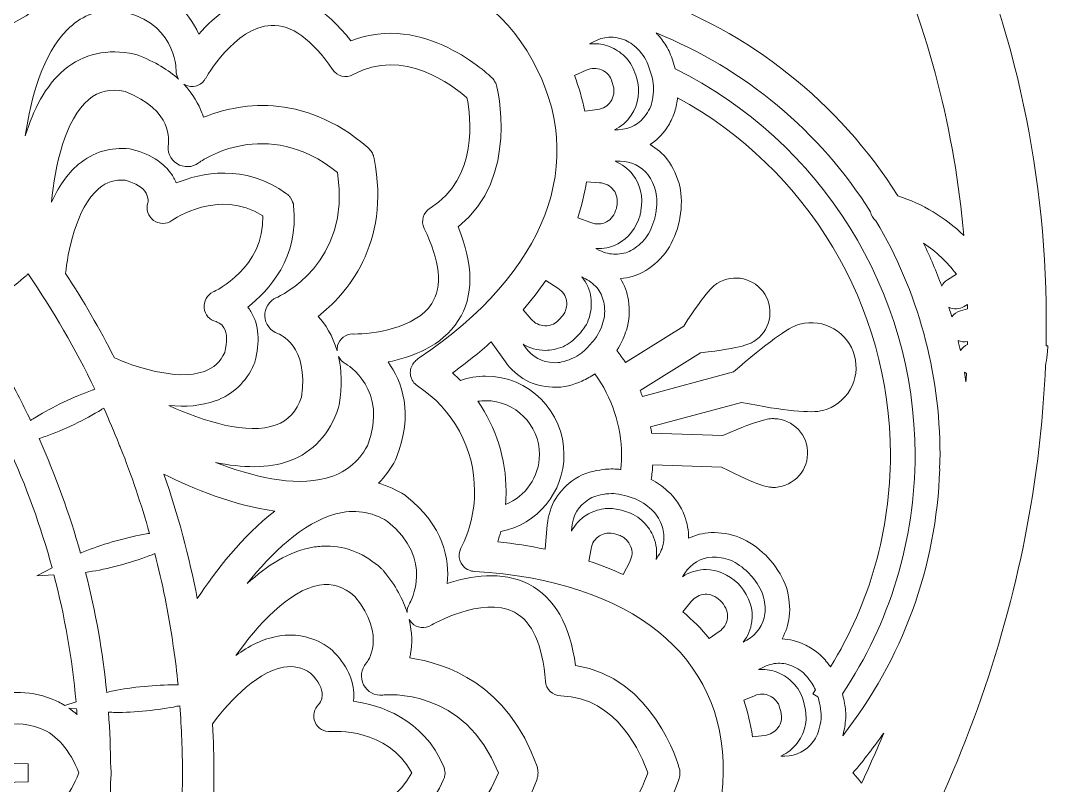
# Model space of a CAD drawing. Extents: x 49 to 10099, y -910 to -90.
# Drawn here: x 9836.6 to 10098.5, y -450.6 to -256 of the extents above; entities that cross this region are included whole.
import ezdxf

# ---------------------------------------------------------------- set-up
doc = ezdxf.new("R2010")
doc.units = 0
doc.header["$MEASUREMENT"] = 0
doc.layers.add('Layer 1', color=7, linetype='Continuous')

msp = doc.modelspace()

# ---------------------------------------------------------------- linework, layer by layer
at = {"layer": 'Layer 1', "lineweight": 0}
for points, knots in [([(10097.65, -338.77), (10098.51, -299.65), (10090.97, -261.41), (10075.28, -226.33), (10057.66, -186.9), (10030.56, -153.49), (9996.92, -129.71), (9961.84, -104.91), (9921.33, -91.8), (9879.76, -91.8), (9831.86, -91.8), (9783.83, -109.39), (9740.87, -142.66), (9708.16, -167.98), (9678.3, -202.19), (9651.81, -244.61), (9625.32, -202.2), (9595.46, -168), (9562.75, -142.67), (9519.78, -109.4), (9471.76, -91.81), (9423.84, -91.8), (9382.28, -91.8), (9341.77, -104.91), (9306.7, -129.69), (9273.06, -153.47), (9245.96, -186.88), (9228.33, -226.31), (9206.94, -274.13), (9200.68, -327.84), (9210.22, -381.63), (9220.77, -441.15), (9249.57, -497.53), (9295.81, -549.22), (9449.69, -721.22), (9626.76, -885.08), (9628.54, -886.72), (9628.54, -886.72), (9651.81, -908.2), (9651.81, -908.2), (9651.81, -908.2), (9675.08, -886.71), (9675.08, -886.71), (9676.85, -885.08), (9853.93, -721.22), (10007.81, -549.22), (10054.04, -497.54), (10082.84, -441.16), (10093.39, -381.65), (10095.63, -369.04), (10096.98, -356.43), (10097.49, -343.9), (10097.65, -342.96), (10097.8, -342.02), (10097.93, -341.07), (10097.95, -340.88), (10098.04, -340), (10098.11, -339.31), (10098.11, -339.15), (10098.12, -338.97), (10098.12, -338.79), (10098.12, -338.79), (10097.65, -338.77), (10097.65, -338.77)], [0, 0, 0, 0, 1, 1, 1, 2, 2, 2, 3, 3, 3, 4, 4, 4, 5, 5, 5, 6, 6, 6, 7, 7, 7, 8, 8, 8, 9, 9, 9, 10, 10, 10, 11, 11, 11, 12, 12, 12, 13, 13, 13, 14, 14, 14, 15, 15, 15, 16, 16, 16, 17, 17, 17, 18, 18, 18, 19, 19, 19, 20, 20, 20, 21, 21, 21, 21]), ([(9948.66, -584.48), (9951.93, -575.64), (9951.72, -568.24), (9948.01, -562.44), (9943.82, -555.88), (9936.1, -553.09), (9930.13, -551.91), (9933.69, -546.94), (9936.73, -538.81), (9932.26, -527.51), (9932.26, -527.51), (9932.06, -527.06), (9932.06, -527.06), (9930.86, -524.79), (9929.4, -522.78), (9927.72, -521.06), (9930.05, -520.41), (9932.32, -519.39), (9934.51, -518.02), (9934.51, -518.02), (9934.86, -517.77), (9934.86, -517.77), (9944.4, -510.19), (9945.84, -501.63), (9945.24, -495.55), (9951, -497.5), (9959.08, -498.95), (9965.99, -495.37), (9972.51, -491.99), (9976.5, -485.05), (9977.86, -474.72), (9997.89, -471.78), (10004.27, -448.65), (10004.31, -448.5), (10004.31, -448.5), (10004.43, -448.07), (10004.43, -448.07), (10004.43, -448.07), (10004.42, -447.86), (10004.42, -447.86), (10004.44, -447.67), (10004.44, -447.49), (10004.44, -447.35), (10004.44, -447.23), (10004.44, -447.04), (10004.42, -446.85), (10004.42, -446.85), (10004.43, -446.65), (10004.43, -446.65), (10004.43, -446.65), (10004.33, -446.32), (10004.33, -446.32), (10004.06, -445.34), (9997.62, -422.95), (9977.86, -420.07), (9976.5, -409.74), (9972.51, -402.8), (9965.99, -399.42), (9959.08, -395.84), (9951, -397.28), (9945.24, -399.24), (9945.83, -393.15), (9944.39, -384.58), (9934.8, -376.97), (9934.8, -376.97), (9934.49, -376.76), (9934.49, -376.76), (9932.31, -375.39), (9930.05, -374.38), (9927.73, -373.73), (9929.42, -372.01), (9930.87, -370), (9932.07, -367.73), (9932.07, -367.73), (9932.26, -367.32), (9932.26, -367.32), (9936.74, -355.98), (9933.71, -347.85), (9930.15, -342.87), (9936.12, -341.69), (9943.84, -338.9), (9948.03, -332.34), (9951.99, -326.16), (9951.97, -318.15), (9947.98, -308.53), (9963.83, -295.98), (9957.83, -272.75), (9957.78, -272.57), (9957.78, -272.57), (9957.67, -272.17), (9957.67, -272.17), (9957.67, -272.17), (9957.56, -271.99), (9957.56, -271.99), (9957.49, -271.85), (9957.42, -271.7), (9957.33, -271.55), (9957.25, -271.42), (9957.17, -271.29), (9957.06, -271.14), (9957.06, -271.14), (9956.71, -270.7), (9956.71, -270.7), (9955.99, -269.98), (9939.26, -253.79), (9920.65, -261.2), (9914.31, -252.92), (9907.4, -248.94), (9900.05, -249.25), (9892.28, -249.6), (9886, -254.89), (9882, -259.47), (9879.47, -253.9), (9873.94, -247.21), (9861.85, -245.41), (9861.85, -245.41), (9861.43, -245.37), (9861.43, -245.37), (9858.86, -245.29), (9856.4, -245.55), (9854.07, -246.14), (9854.67, -243.8), (9854.93, -241.33), (9854.83, -238.76), (9854.83, -238.76), (9854.8, -238.31), (9854.8, -238.31), (9853, -226.26), (9846.3, -220.73), (9840.74, -218.2), (9845.31, -214.19), (9850.6, -207.92), (9850.96, -200.14), (9851.29, -192.81), (9847.27, -185.88), (9839.01, -179.54), (9846.42, -160.93), (9830.2, -144.19), (9829.47, -143.46), (9829.47, -143.46), (9829.05, -143.12), (9829.05, -143.12), (9828.88, -143), (9828.74, -142.91), (9828.65, -142.86), (9828.54, -142.79), (9828.37, -142.7), (9828.15, -142.6), (9828.15, -142.6), (9827.65, -142.41), (9827.65, -142.41), (9826.67, -142.15), (9804.08, -136.52), (9791.68, -152.22), (9782.06, -148.23), (9774.05, -148.21), (9767.87, -152.17), (9761.31, -156.36), (9758.52, -164.08), (9757.34, -170.04), (9754.21, -167.81), (9749.83, -165.78), (9744.18, -165.7), (9746.13, -164.05), (9748.09, -162.44), (9750.07, -160.87), (9750.48, -161.43), (9750.88, -162), (9751.26, -162.59), (9752.42, -164.39), (9755.04, -164.93), (9756.79, -163.79), (9756.79, -163.79), (9757.13, -163.55), (9757.13, -163.55), (9757.53, -163.26), (9757.86, -162.92), (9758.11, -162.53), (9762.56, -155.78), (9767.26, -149.96), (9772.15, -145.06), (9783.57, -137.78), (9795.28, -131.66), (9807.17, -126.73), (9816.24, -125.94), (9825.35, -128.08), (9834.11, -133.3), (9859.51, -148.43), (9864.35, -178.34), (9847.06, -213.29), (9846.9, -213.61), (9846.78, -213.95), (9846.72, -214.32), (9846.57, -214.71), (9846.49, -215.11), (9846.47, -215.52), (9846.35, -217.72), (9848.05, -219.61), (9850.26, -219.73), (9861.1, -220.3), (9870.81, -226.24), (9876.23, -235.63), (9878.8, -240.07), (9880.22, -244.9), (9880.47, -249.97), (9880.58, -252.11), (9882.33, -253.78), (9884.56, -253.78), (9884.56, -253.78), (9884.56, -253.78), (9884.56, -253.78), (9884.56, -253.78), (9884.99, -253.77), (9884.99, -253.77), (9884.99, -253.77), (9885.08, -253.74), (9885.08, -253.74), (9885.56, -253.69), (9886.02, -253.56), (9886.43, -253.35), (9922.29, -235.35), (9952.36, -240.09), (9966.87, -266.04), (9981.3, -291.85), (9970.54, -320.17), (9938.07, -341.79), (9937.77, -341.99), (9937.5, -342.24), (9937.26, -342.52), (9936.95, -342.77), (9936.68, -343.07), (9936.46, -343.41), (9935.88, -344.31), (9935.68, -345.38), (9935.9, -346.43), (9936.12, -347.48), (9936.74, -348.37), (9937.64, -348.96), (9946.74, -354.87), (9952.18, -364.88), (9952.18, -375.72), (9952.18, -380.85), (9951, -385.74), (9948.68, -390.26), (9947.67, -392.23), (9948.45, -394.65), (9950.38, -395.64), (9950.38, -395.64), (9950.65, -395.76), (9950.65, -395.76), (9951.14, -396), (9951.64, -396.13), (9952.15, -396.16), (9992.21, -398.5), (10015.88, -417.64), (10015.47, -447.37), (10015.06, -476.93), (9991.58, -496.07), (9952.66, -498.57), (9952.29, -498.6), (9951.94, -498.67), (9951.59, -498.79), (9951.18, -498.86), (9950.8, -498.99), (9950.45, -499.17), (9949.5, -499.65), (9948.79, -500.48), (9948.46, -501.49), (9948.12, -502.52), (9948.21, -503.6), (9948.69, -504.56), (9953.62, -514.24), (9953.33, -525.62), (9947.91, -535.01), (9945.35, -539.45), (9941.88, -543.1), (9937.6, -545.85), (9936.71, -546.43), (9936.09, -547.33), (9935.86, -548.37), (9935.63, -549.42), (9935.83, -550.49), (9936.37, -551.33), (9936.37, -551.33), (9936.58, -551.62), (9936.58, -551.62), (9936.71, -551.8), (9936.84, -551.94), (9936.96, -552.07), (9937.08, -552.21), (9937.3, -552.46), (9937.66, -552.7), (9946.86, -558.75), (9954.35, -565.28), (9960.07, -572.1), (9956.27, -576.24), (9952.47, -580.37), (9948.66, -584.48)], [0, 0, 0, 0, 1, 1, 1, 2, 2, 2, 3, 3, 3, 4, 4, 4, 5, 5, 5, 6, 6, 6, 7, 7, 7, 8, 8, 8, 9, 9, 9, 10, 10, 10, 11, 11, 11, 12, 12, 12, 13, 13, 13, 14, 14, 14, 15, 15, 15, 16, 16, 16, 17, 17, 17, 18, 18, 18, 19, 19, 19, 20, 20, 20, 21, 21, 21, 22, 22, 22, 23, 23, 23, 24, 24, 24, 25, 25, 25, 26, 26, 26, 27, 27, 27, 28, 28, 28, 29, 29, 29, 30, 30, 30, 31, 31, 31, 32, 32, 32, 33, 33, 33, 34, 34, 34, 35, 35, 35, 36, 36, 36, 37, 37, 37, 38, 38, 38, 39, 39, 39, 40, 40, 40, 41, 41, 41, 42, 42, 42, 43, 43, 43, 44, 44, 44, 45, 45, 45, 46, 46, 46, 47, 47, 47, 48, 48, 48, 49, 49, 49, 50, 50, 50, 51, 51, 51, 52, 52, 52, 53, 53, 53, 54, 54, 54, 55, 55, 55, 56, 56, 56, 57, 57, 57, 58, 58, 58, 59, 59, 59, 60, 60, 60, 61, 61, 61, 62, 62, 62, 63, 63, 63, 64, 64, 64, 65, 65, 65, 66, 66, 66, 67, 67, 67, 68, 68, 68, 69, 69, 69, 70, 70, 70, 71, 71, 71, 72, 72, 72, 73, 73, 73, 74, 74, 74, 75, 75, 75, 76, 76, 76, 77, 77, 77, 78, 78, 78, 79, 79, 79, 80, 80, 80, 81, 81, 81, 82, 82, 82, 83, 83, 83, 84, 84, 84, 85, 85, 85, 86, 86, 86, 87, 87, 87, 88, 88, 88, 89, 89, 89, 90, 90, 90, 91, 91, 91, 92, 92, 92, 93, 93, 93, 94, 94, 94, 95, 95, 95, 96, 96, 96, 97, 97, 97, 98, 98, 98, 99, 99, 99, 99]), ([(10057.03, -234.49), (10067.78, -258.54), (10074.37, -284.22), (10076.73, -310.67), (10071.98, -306.11), (10066.23, -302.65), (10059.89, -300.63), (10044.99, -276.84), (10022.2, -258.76), (9995.46, -249.52), (10000.76, -222.01), (9996.51, -193.38), (9983.44, -168.56), (9985.34, -160.16), (9984.67, -151.41), (9981.59, -143.44), (9982.86, -144.29), (9984.12, -145.15), (9985.37, -146.04), (10016.08, -167.75), (10040.86, -198.34), (10057.03, -234.49)], [0, 0, 0, 0, 1, 1, 1, 2, 2, 2, 3, 3, 3, 4, 4, 4, 5, 5, 5, 6, 6, 6, 7, 7, 7, 7]), ([(9841.9, -251.67), (9835.76, -257.8), (9825.02, -260.81), (9815.36, -262.28), (9821.67, -260.31), (9827.69, -257.26), (9831.59, -252.54), (9835.73, -247.55), (9837.08, -241.51), (9835.61, -234.59), (9835.56, -234.34), (9835.49, -234.1), (9835.4, -233.87), (9833.65, -229.22), (9831.45, -225.79), (9829.12, -223.26), (9829.78, -223.73), (9830.58, -224), (9831.44, -224), (9833.63, -224.05), (9844.61, -225.05), (9846.83, -239.27), (9846.96, -244.11), (9845.3, -248.28), (9841.9, -251.67)], [0, 0, 0, 0, 1, 1, 1, 2, 2, 2, 3, 3, 3, 4, 4, 4, 5, 5, 5, 6, 6, 6, 7, 7, 7, 8, 8, 8, 8]), ([(9866.31, -264.77), (9866.09, -264.69), (9865.86, -264.62), (9865.61, -264.57), (9858.71, -263.11), (9852.7, -264.45), (9847.73, -268.57), (9842.9, -272.58), (9839.81, -278.84), (9837.82, -285.37), (9839.26, -275.59), (9842.27, -264.57), (9848.53, -258.31), (9851.8, -255.03), (9855.8, -253.37), (9860.43, -253.37), (9860.6, -253.37), (9860.76, -253.37), (9860.93, -253.38), (9876.12, -255.75), (9876.21, -268.22), (9876.2, -268.75), (9876.19, -269.55), (9876.42, -270.31), (9876.83, -270.94), (9874.32, -268.67), (9870.92, -266.5), (9866.31, -264.77)], [0, 0, 0, 0, 1, 1, 1, 2, 2, 2, 3, 3, 3, 4, 4, 4, 5, 5, 5, 6, 6, 6, 7, 7, 7, 8, 8, 8, 9, 9, 9, 9]), ([(9939.36, -308.89), (9943.41, -317.24), (9944.05, -323.68), (9941.28, -328.02), (9937.2, -334.4), (9925.91, -335.76), (9921.57, -335.76), (9921.42, -335.76), (9921.29, -335.76), (9921.16, -335.75), (9919.37, -335.75), (9917.8, -336.96), (9917.32, -338.71), (9917.2, -339.15), (9917.16, -339.59), (9917.19, -340.02), (9916.06, -336.1), (9914.15, -333.26), (9912.33, -331.28), (9919.46, -325.73), (9930.87, -313.08), (9926.62, -291.08), (9926.62, -291.08), (9926.55, -290.81), (9926.55, -290.81), (9926.51, -290.67), (9926.47, -290.53), (9926.42, -290.39), (9926.42, -290.39), (9926.3, -290.09), (9926.3, -290.09), (9926.21, -289.88), (9926.1, -289.68), (9926.01, -289.53), (9926.01, -289.53), (9925.83, -289.25), (9925.83, -289.25), (9925.7, -289.07), (9925.56, -288.9), (9925.45, -288.78), (9925.45, -288.78), (9925.03, -288.35), (9925.03, -288.35), (9908.16, -273.72), (9891.54, -277.26), (9883.17, -280.64), (9883.05, -280.26), (9882.92, -279.89), (9882.78, -279.52), (9881.96, -277.33), (9880.55, -274.75), (9878.14, -272.22), (9878.46, -272.41), (9878.81, -272.56), (9879.18, -272.66), (9880.97, -273.13), (9882.83, -272.33), (9883.72, -270.72), (9883.79, -270.59), (9891.09, -257.68), (9900.41, -257.26), (9905.51, -257), (9910.83, -260.82), (9916.03, -268.48), (9917.2, -270.21), (9919.46, -270.76), (9921.27, -269.75), (9933.96, -262.79), (9946.7, -272.55), (9950.25, -275.65), (9951.16, -280.27), (9953.25, -296.21), (9940.88, -303.72), (9939.1, -304.8), (9938.45, -307.03), (9939.36, -308.89)], [0, 0, 0, 0, 1, 1, 1, 2, 2, 2, 3, 3, 3, 4, 4, 4, 5, 5, 5, 6, 6, 6, 7, 7, 7, 8, 8, 8, 9, 9, 9, 10, 10, 10, 11, 11, 11, 12, 12, 12, 13, 13, 13, 14, 14, 14, 15, 15, 15, 16, 16, 16, 17, 17, 17, 18, 18, 18, 19, 19, 19, 20, 20, 20, 21, 21, 21, 22, 22, 22, 23, 23, 23, 24, 24, 24, 25, 25, 25, 25]), ([(10070.66, -366.42), (10070.66, -367.03), (10070.64, -367.63), (10070.63, -368.23), (10070.63, -368.23), (10070.6, -368.99), (10070.6, -368.99), (10070.54, -369.37), (10070.53, -369.76), (10070.58, -370.15), (10069.79, -394.88), (10061.07, -418.63), (10045.88, -437.94), (10046.04, -437.39), (10046.18, -436.83), (10046.31, -436.21), (10046.59, -434.7), (10046.7, -433.43), (10046.67, -432.12), (10046.58, -430.79), (10046.37, -429.45), (10046.04, -428.14), (10046.04, -428.14), (10045.83, -427.25), (10045.83, -427.25), (10057.92, -409.23), (10064.31, -388.22), (10064.31, -366.42), (10064.31, -325), (10040.37, -286.6), (10003.24, -268.3), (10003.24, -268.3), (10002.81, -266.85), (10002.81, -266.85), (10002.35, -265.33), (10001.87, -264.1), (10001.22, -262.9), (10000.54, -261.77), (9999.78, -260.71), (9998.93, -259.73), (9998.75, -259.53), (9998.57, -259.37), (9998.39, -259.18), (10020.91, -268.27), (10040.06, -284.16), (10052.97, -304.7), (10053.15, -305.59), (10053.63, -306.38), (10054.34, -306.96), (10065.02, -324.86), (10070.66, -345.41), (10070.66, -366.42)], [0, 0, 0, 0, 1, 1, 1, 2, 2, 2, 3, 3, 3, 4, 4, 4, 5, 5, 5, 6, 6, 6, 7, 7, 7, 8, 8, 8, 9, 9, 9, 10, 10, 10, 11, 11, 11, 12, 12, 12, 13, 13, 13, 14, 14, 14, 15, 15, 15, 16, 16, 16, 17, 17, 17, 17]), ([(9997.56, -275.51), (9997.43, -276.37), (9997.23, -277.21), (9997.03, -277.79), (9996.7, -278.56), (9996.31, -279.27), (9995.87, -279.91), (9994.18, -282.37), (9991.81, -283.67), (9988.81, -283.79), (9988.81, -283.79), (9987.77, -283.83), (9987.77, -283.83), (9989.51, -283), (9990.98, -281.73), (9992.05, -280.1), (9993.92, -277.23), (9994.44, -273.72), (9993.45, -270.78), (9993.45, -270.78), (9993.21, -269.95), (9993.21, -269.95), (9992.66, -268.14), (9991.88, -266.71), (9990.83, -265.56), (9989.73, -264.4), (9988.47, -263.49), (9987.07, -262.86), (9985.65, -262.23), (9984.16, -261.91), (9982.66, -261.91), (9982.27, -261.91), (9981.87, -261.93), (9981.47, -261.98), (9981.47, -261.98), (9982.41, -261.45), (9982.41, -261.45), (9984.92, -260.01), (9987.79, -259.86), (9990.56, -261.04), (9991.8, -261.53), (9992.96, -262.43), (9994.21, -263.85), (9994.81, -264.54), (9995.35, -265.29), (9995.77, -265.98), (9996.15, -266.69), (9996.48, -267.53), (9996.81, -268.63), (9996.81, -268.63), (9997.26, -270.19), (9997.26, -270.19), (9997.76, -271.71), (9997.86, -273.45), (9997.56, -275.51)], [0, 0, 0, 0, 1, 1, 1, 2, 2, 2, 3, 3, 3, 4, 4, 4, 5, 5, 5, 6, 6, 6, 7, 7, 7, 8, 8, 8, 9, 9, 9, 10, 10, 10, 11, 11, 11, 12, 12, 12, 13, 13, 13, 14, 14, 14, 15, 15, 15, 16, 16, 16, 17, 17, 17, 18, 18, 18, 18]), ([(9986.8, -276.67), (9986.1, -277.75), (9984.92, -278.45), (9983.48, -278.64), (9983.48, -278.64), (9980.24, -279.09), (9980.24, -279.09), (9979.62, -276.03), (9978.73, -272.99), (9977.58, -270), (9977.58, -270), (9980.62, -268.63), (9980.62, -268.63), (9981.91, -268.05), (9983.29, -268.03), (9984.5, -268.57), (9985.14, -268.86), (9985.75, -269.3), (9986.24, -269.82), (9986.62, -270.24), (9986.95, -270.9), (9987.22, -271.76), (9987.22, -271.76), (9987.48, -272.64), (9987.48, -272.64), (9987.89, -273.89), (9987.64, -275.39), (9986.8, -276.67)], [0, 0, 0, 0, 1, 1, 1, 2, 2, 2, 3, 3, 3, 4, 4, 4, 5, 5, 5, 6, 6, 6, 7, 7, 7, 8, 8, 8, 9, 9, 9, 9]), ([(9881.93, -292.23), (9882.63, -291.72), (9899.09, -280.07), (9917.31, -294.66), (9920.87, -317.86), (9902.52, -326.16), (9901.74, -326.5), (9899.88, -327.3), (9898.7, -329.19), (9898.79, -331.21), (9898.88, -333.23), (9900.23, -335), (9902.1, -335.62), (9902.43, -335.74), (9910.13, -338.7), (9908.11, -351.8), (9906.84, -355.46), (9904.79, -357.72), (9901.66, -358.88), (9894.45, -361.56), (9883, -357.92), (9874.31, -353.93), (9878.53, -354.37), (9882.77, -354.02), (9886.14, -352.79), (9890.71, -351.12), (9894.04, -347.97), (9896.01, -343.49), (9896.11, -343.28), (9896.19, -343.07), (9896.24, -342.88), (9897.63, -337.75), (9897.3, -333.43), (9895.24, -330.03), (9895, -329.63), (9894.73, -329.25), (9894.45, -328.89), (9899.71, -324.8), (9907.64, -316.33), (9906.08, -303.09), (9906.08, -303.09), (9906.07, -302.67), (9906.07, -302.67), (9906.07, -302.67), (9905.94, -302.41), (9905.94, -302.41), (9905.9, -302.28), (9905.86, -302.18), (9905.83, -302.12), (9905.83, -302.12), (9905.69, -301.67), (9905.69, -301.67), (9905.69, -301.67), (9905.33, -301.11), (9905.33, -301.11), (9905.18, -300.89), (9905, -300.69), (9904.8, -300.51), (9904.8, -300.51), (9904.62, -300.27), (9904.62, -300.27), (9904.62, -300.27), (9904.33, -300.12), (9904.33, -300.12), (9893.67, -292.2), (9882.4, -294.83), (9876.24, -297.34), (9876.07, -296.91), (9875.87, -296.49), (9875.64, -296.08), (9873.73, -292.6), (9870.16, -290.15), (9865.02, -288.8), (9864.82, -288.75), (9864.62, -288.71), (9864.44, -288.69), (9859.52, -288.15), (9855.13, -289.46), (9851.38, -292.59), (9848.37, -295.11), (9846.15, -298.57), (9844.51, -302.2), (9845.4, -292.99), (9847.91, -281.12), (9853.97, -276.09), (9853.97, -276.09), (9853.97, -276.09), (9853.97, -276.09), (9856.52, -273.98), (9859.46, -273.33), (9863.23, -274.05), (9875.62, -278.87), (9874.3, -287), (9874.24, -287.3), (9873.83, -289.28), (9874.69, -291.34), (9876.39, -292.42), (9878.1, -293.51), (9880.33, -293.43), (9881.93, -292.23)], [0, 0, 0, 0, 1, 1, 1, 2, 2, 2, 3, 3, 3, 4, 4, 4, 5, 5, 5, 6, 6, 6, 7, 7, 7, 8, 8, 8, 9, 9, 9, 10, 10, 10, 11, 11, 11, 12, 12, 12, 13, 13, 13, 14, 14, 14, 15, 15, 15, 16, 16, 16, 17, 17, 17, 18, 18, 18, 19, 19, 19, 20, 20, 20, 21, 21, 21, 22, 22, 22, 23, 23, 23, 24, 24, 24, 25, 25, 25, 26, 26, 26, 27, 27, 27, 28, 28, 28, 29, 29, 29, 30, 30, 30, 31, 31, 31, 32, 32, 32, 33, 33, 33, 33]), ([(10001.02, -283.46), (10001.72, -282.45), (10002.3, -281.38), (10002.85, -280.07), (10003.26, -278.92), (10003.56, -277.7), (10003.75, -276.42), (10003.79, -276.17), (10003.82, -275.92), (10003.85, -275.67), (10036.89, -293.53), (10058.05, -328.77), (10058.05, -366.42), (10058.05, -385.61), (10052.78, -404.21), (10042.77, -420.44), (10042.52, -420.09), (10042.26, -419.73), (10041.99, -419.37), (10041.22, -418.43), (10040.35, -417.45), (10039.23, -416.62), (10038.22, -415.86), (10037.16, -415.23), (10036.1, -414.73), (10034.29, -413.88), (10032.4, -413.4), (10030.44, -413.28), (10031.41, -411.58), (10032.04, -409.68), (10032.3, -407.66), (10032.55, -405.33), (10032.3, -402.78), (10031.54, -400.22), (10030.76, -397.89), (10029.41, -395.59), (10027.45, -393.29), (10027.45, -393.29), (10026.29, -392.04), (10026.29, -392.04), (10024.23, -390.02), (10022.02, -388.5), (10019.63, -387.5), (10017.23, -386.6), (10014.71, -386.17), (10012.35, -386.27), (10010.33, -386.37), (10008.41, -386.86), (10006.65, -387.7), (10006.68, -385.78), (10006.33, -383.86), (10005.61, -381.98), (10004.68, -379.51), (10003.2, -377.33), (10001.33, -375.69), (9999.96, -374.47), (9998.56, -373.47), (9997.14, -372.73), (9997.33, -371.48), (9997.46, -370.24), (9997.54, -368.99), (9997.54, -368.99), (10015.05, -369.59), (10015.05, -369.59), (10024.71, -374.65), (10027.12, -374.73), (10027.91, -374.76), (10030.23, -374.87), (10032.47, -374), (10034.18, -372.41), (10035.88, -370.81), (10036.87, -368.65), (10036.94, -366.32), (10037.02, -363.99), (10036.19, -361.76), (10034.6, -360.06), (10033, -358.35), (10030.84, -357.37), (10028.5, -357.29), (10027.72, -357.23), (10025.32, -357.17), (10015.36, -361.58), (10015.36, -361.58), (9997.24, -360.97), (9997.24, -360.97), (9997.17, -360.44), (9997.08, -359.9), (9996.99, -359.35), (9996.99, -359.35), (10020.11, -353.16), (10020.11, -353.16), (10030.95, -355.3), (10037.94, -355.99), (10040.87, -355.2), (10043.8, -354.41), (10046.25, -352.53), (10047.77, -349.91), (10049.28, -347.28), (10049.69, -344.22), (10048.9, -341.3), (10047.28, -335.25), (10041.04, -331.66), (10035, -333.27), (10032.07, -334.05), (10026.38, -338.14), (10018.1, -345.4), (10018.1, -345.4), (9994.91, -351.62), (9994.91, -351.62), (9994.72, -351.1), (9994.52, -350.6), (9994.33, -350.12), (9994.33, -350.12), (10009.72, -340.52), (10009.72, -340.52), (10020.53, -339.36), (10022.57, -338.09), (10023.25, -337.67), (10025.23, -336.43), (10026.61, -334.5), (10027.14, -332.22), (10027.67, -329.95), (10027.28, -327.61), (10026.04, -325.63), (10023.5, -321.54), (10018.09, -320.28), (10014, -322.83), (10013.32, -323.26), (10011.28, -324.53), (10005.45, -333.74), (10005.45, -333.74), (9990.58, -343.01), (9990.58, -343.01), (9989.89, -341.96), (9989.15, -340.93), (9988.39, -339.94), (9989.63, -338.08), (9990.35, -336.15), (9990.81, -334.75), (9991.59, -332.41), (9991.77, -329.78), (9991.33, -327.15), (9991, -325.15), (9990.33, -323.31), (9989.32, -321.66), (9991.38, -321.49), (9993.36, -320.91), (9994.98, -320.01), (9997.04, -318.91), (9999.01, -317.26), (10000.74, -315.13), (10002.19, -313.12), (10003.33, -310.67), (10004, -308.22), (10004.16, -307.78), (10004.25, -307.26), (10004.44, -306.21), (10004.97, -303.17), (10004.96, -300.55), (10004.41, -298.17), (10003.8, -295.67), (10002.73, -293.35), (10001.3, -291.43), (10000.06, -289.84), (9998.56, -288.55), (9996.87, -287.58), (9998.47, -286.52), (9999.87, -285.14), (10001.02, -283.46)], [0, 0, 0, 0, 1, 1, 1, 2, 2, 2, 3, 3, 3, 4, 4, 4, 5, 5, 5, 6, 6, 6, 7, 7, 7, 8, 8, 8, 9, 9, 9, 10, 10, 10, 11, 11, 11, 12, 12, 12, 13, 13, 13, 14, 14, 14, 15, 15, 15, 16, 16, 16, 17, 17, 17, 18, 18, 18, 19, 19, 19, 20, 20, 20, 21, 21, 21, 22, 22, 22, 23, 23, 23, 24, 24, 24, 25, 25, 25, 26, 26, 26, 27, 27, 27, 28, 28, 28, 29, 29, 29, 30, 30, 30, 31, 31, 31, 32, 32, 32, 33, 33, 33, 34, 34, 34, 35, 35, 35, 36, 36, 36, 37, 37, 37, 38, 38, 38, 39, 39, 39, 40, 40, 40, 41, 41, 41, 42, 42, 42, 43, 43, 43, 44, 44, 44, 45, 45, 45, 46, 46, 46, 47, 47, 47, 48, 48, 48, 49, 49, 49, 50, 50, 50, 51, 51, 51, 52, 52, 52, 53, 53, 53, 54, 54, 54, 55, 55, 55, 56, 56, 56, 56]), ([(9983.97, -314.49), (9983.97, -314.49), (9983.02, -314.03), (9983.02, -314.03), (9984.94, -314.12), (9986.83, -313.72), (9988.61, -312.84), (9991.32, -311.43), (9993.39, -308.75), (9994.3, -305.5), (9994.37, -305.26), (9994.44, -304.92), (9994.54, -304.35), (9995.12, -300.83), (9994.37, -297.59), (9992.47, -295.25), (9991.26, -293.71), (9989.71, -292.55), (9987.95, -291.83), (9987.95, -291.83), (9989.02, -291.82), (9989.02, -291.82), (9989.08, -291.81), (9989.14, -291.81), (9989.2, -291.81), (9992, -291.81), (9994.66, -293.09), (9996.32, -295.22), (9997.22, -296.43), (9997.92, -297.96), (9998.32, -299.62), (9998.67, -301.13), (9998.66, -302.93), (9998.28, -305.11), (9998.28, -305.12), (9998.15, -305.83), (9998.08, -306.18), (9998.08, -306.18), (9998.03, -306.35), (9998.03, -306.35), (9997.51, -308.27), (9996.7, -310.03), (9995.77, -311.32), (9994.67, -312.68), (9993.37, -313.77), (9991.98, -314.52), (9990.9, -315.12), (9989.49, -315.45), (9988.04, -315.46), (9986.66, -315.46), (9985.29, -315.13), (9983.97, -314.49)], [0, 0, 0, 0, 1, 1, 1, 2, 2, 2, 3, 3, 3, 4, 4, 4, 5, 5, 5, 6, 6, 6, 7, 7, 7, 8, 8, 8, 9, 9, 9, 10, 10, 10, 11, 11, 11, 12, 12, 12, 13, 13, 13, 14, 14, 14, 15, 15, 15, 16, 16, 16, 17, 17, 17, 17]), ([(9870.47, -306.85), (9871.86, -307.86), (9873.74, -307.88), (9875.15, -306.88), (9875.64, -306.53), (9887.09, -298.62), (9898.24, -305.67), (9898.77, -318.88), (9886.19, -324.81), (9885.63, -325.06), (9884.07, -325.78), (9883.15, -327.42), (9883.33, -329.13), (9883.51, -330.83), (9884.75, -332.22), (9886.41, -332.61), (9886.56, -332.65), (9887.68, -333.02), (9888.39, -334.19), (9889.22, -335.56), (9889.29, -337.73), (9888.58, -340.47), (9887.47, -342.85), (9885.81, -344.37), (9883.39, -345.26), (9876.28, -347.86), (9864.9, -343.82), (9860.5, -341.79), (9856.77, -334.49), (9852.6, -327.29), (9848.09, -320.37), (9848.51, -315.56), (9850.71, -303.59), (9856.53, -298.73), (9858.51, -297.08), (9860.64, -296.42), (9863.27, -296.63), (9865.98, -297.38), (9867.82, -298.52), (9868.6, -299.91), (9869.31, -301.18), (9869.01, -302.39), (9869.02, -302.39), (9868.49, -304.04), (9869.07, -305.83), (9870.47, -306.85)], [0, 0, 0, 0, 1, 1, 1, 2, 2, 2, 3, 3, 3, 4, 4, 4, 5, 5, 5, 6, 6, 6, 7, 7, 7, 8, 8, 8, 9, 9, 9, 10, 10, 10, 11, 11, 11, 12, 12, 12, 13, 13, 13, 14, 14, 14, 15, 15, 15, 15]), ([(9988.36, -303.32), (9988.36, -303.32), (9988.29, -303.75), (9988.28, -303.79), (9987.84, -305.37), (9986.89, -306.68), (9985.77, -307.26), (9984.52, -307.88), (9983.08, -307.94), (9981.73, -307.43), (9981.73, -307.43), (9978.43, -306.19), (9978.43, -306.19), (9979.45, -303.16), (9980.2, -300.08), (9980.67, -297.01), (9980.67, -297.01), (9984, -297.26), (9984, -297.26), (9985.43, -297.37), (9986.7, -298.03), (9987.58, -299.15), (9988.37, -300.12), (9988.64, -301.6), (9988.36, -303.32)], [0, 0, 0, 0, 1, 1, 1, 2, 2, 2, 3, 3, 3, 4, 4, 4, 5, 5, 5, 6, 6, 6, 7, 7, 7, 8, 8, 8, 8]), ([(10072.55, -321.96), (10071.9, -322.36), (10071.4, -322.93), (10071.08, -323.57), (10069.72, -319.85), (10068.19, -316.2), (10066.48, -312.64), (10069.67, -314.79), (10072.49, -317.45), (10074.83, -320.54), (10074.83, -320.54), (10072.55, -321.96), (10072.55, -321.96)], [0, 0, 0, 0, 1, 1, 1, 2, 2, 2, 3, 3, 3, 4, 4, 4, 4]), ([(9855.52, -349.8), (9855.29, -349.87), (9855.05, -349.96), (9854.81, -350.05), (9852.69, -350.8), (9850.04, -351.91), (9847.54, -353.1), (9845.05, -354.29), (9842.53, -355.66), (9840.63, -356.83), (9840.08, -357.16), (9839.59, -357.48), (9839.17, -357.76), (9837.06, -353.36), (9834.8, -349.03), (9832.37, -344.79), (9832.37, -344.79), (9832.26, -344.54), (9832.26, -344.54), (9832.2, -344.36), (9832.12, -344.16), (9831.99, -343.93), (9831.85, -343.7), (9831.71, -343.51), (9831.58, -343.36), (9831.58, -343.36), (9831.39, -343.09), (9831.39, -343.09), (9828.96, -338.93), (9826.4, -334.86), (9823.71, -330.9), (9824.16, -330.66), (9824.67, -330.39), (9825.23, -330.06), (9827.2, -328.95), (9829.61, -327.4), (9831.86, -325.8), (9834.09, -324.2), (9836.33, -322.41), (9838.01, -320.92), (9838.19, -320.77), (9838.36, -320.62), (9838.52, -320.47), (9844.9, -329.79), (9850.61, -339.63), (9855.52, -349.8)], [0, 0, 0, 0, 1, 1, 1, 2, 2, 2, 3, 3, 3, 4, 4, 4, 5, 5, 5, 6, 6, 6, 7, 7, 7, 8, 8, 8, 9, 9, 9, 10, 10, 10, 11, 11, 11, 12, 12, 12, 13, 13, 13, 14, 14, 14, 15, 15, 15, 15]), ([(9973.39, -324.08), (9974.62, -324.88), (9975.42, -326.03), (9975.58, -327.31), (9975.69, -327.98), (9975.64, -328.69), (9975.45, -329.42), (9975.32, -329.92), (9975.18, -330.25), (9975.16, -330.3), (9974.95, -330.65), (9974.7, -330.99), (9974.43, -331.3), (9974.43, -331.3), (9973.89, -331.9), (9973.89, -331.9), (9973.35, -332.51), (9972.7, -333.01), (9972.23, -333.25), (9971.54, -333.52), (9970.76, -333.69), (9970.07, -333.65), (9968.74, -333.63), (9967.49, -333.03), (9966.56, -331.94), (9966.56, -331.94), (9964.52, -329.57), (9964.52, -329.57), (9966.64, -327.14), (9968.59, -324.65), (9970.33, -322.12), (9970.33, -322.12), (9973.39, -324.08), (9973.39, -324.08)], [0, 0, 0, 0, 1, 1, 1, 2, 2, 2, 3, 3, 3, 4, 4, 4, 5, 5, 5, 6, 6, 6, 7, 7, 7, 8, 8, 8, 9, 9, 9, 10, 10, 10, 11, 11, 11, 11]), ([(9981.79, -326.44), (9981.54, -324.53), (9980.72, -322.72), (9979.47, -321.19), (9979.47, -321.19), (9980.39, -321.68), (9980.39, -321.68), (9981.69, -322.35), (9982.8, -323.28), (9983.6, -324.35), (9984.39, -325.43), (9984.91, -326.72), (9985.15, -328.17), (9985.43, -329.81), (9985.33, -331.4), (9984.86, -332.8), (9984.38, -334.3), (9983.65, -336.2), (9982.33, -337.59), (9982.33, -337.59), (9981.26, -338.79), (9981.26, -338.79), (9980.6, -339.53), (9979.89, -340.2), (9979.23, -340.73), (9978.61, -341.18), (9977.87, -341.59), (9976.94, -342.01), (9974.99, -342.83), (9973.68, -343.12), (9972.3, -343.04), (9969.36, -342.94), (9966.82, -341.57), (9965.15, -339.2), (9965.15, -339.2), (9964.53, -338.33), (9964.53, -338.33), (9966.17, -339.33), (9968.08, -339.88), (9970.17, -339.91), (9971.65, -339.91), (9973.14, -339.62), (9974.74, -338.98), (9976.14, -338.3), (9977.47, -337.29), (9978.57, -336.06), (9978.57, -336.06), (9979.1, -335.46), (9979.1, -335.46), (9979.65, -334.84), (9980.14, -334.18), (9980.64, -333.32), (9980.99, -332.63), (9981.27, -331.88), (9981.5, -331.02), (9981.91, -329.47), (9982, -327.92), (9981.79, -326.44)], [0, 0, 0, 0, 1, 1, 1, 2, 2, 2, 3, 3, 3, 4, 4, 4, 5, 5, 5, 6, 6, 6, 7, 7, 7, 8, 8, 8, 9, 9, 9, 10, 10, 10, 11, 11, 11, 12, 12, 12, 13, 13, 13, 14, 14, 14, 15, 15, 15, 16, 16, 16, 17, 17, 17, 18, 18, 18, 19, 19, 19, 19]), ([(10077.68, -328.21), (10077.68, -328.6), (10077.69, -329), (10077.69, -329.39), (10077.69, -329.39), (10075.88, -329.88), (10075.88, -329.88), (10074.97, -330.12), (10074.2, -330.66), (10073.66, -331.42), (10073.42, -330.6), (10073.17, -329.78), (10072.92, -328.96), (10074.1, -329.54), (10075.62, -329.49), (10076.79, -328.76), (10076.79, -328.76), (10077.68, -328.21), (10077.68, -328.21)], [0, 0, 0, 0, 1, 1, 1, 2, 2, 2, 3, 3, 3, 4, 4, 4, 5, 5, 5, 6, 6, 6, 6]), ([(9958.85, -386), (9968.13, -384.18), (9974.94, -376.03), (9974.94, -366.42), (9974.94, -355.42), (9965.99, -346.46), (9954.98, -346.46), (9952.8, -346.46), (9950.65, -346.82), (9948.56, -347.55), (9947.91, -346.89), (9947.23, -346.27), (9946.54, -345.66), (9950.07, -343.11), (9953.38, -340.46), (9956.41, -337.74), (9956.41, -337.74), (9960.04, -342.83), (9960.04, -342.83), (9962.86, -346.82), (9967.12, -349.12), (9971.99, -349.29), (9974.87, -349.47), (9977.5, -348.57), (9979.44, -347.75), (9980.74, -347.16), (9981.8, -346.57), (9982.8, -345.87), (9987.14, -351.87), (9989.6, -359.24), (9989.6, -366.42), (9989.6, -367.64), (9989.52, -368.91), (9989.37, -370.22), (9989.2, -370.2), (9989.03, -370.17), (9988.86, -370.15), (9987.61, -370.04), (9986.31, -370.07), (9984.84, -370.23), (9982.79, -370.51), (9980.12, -371.03), (9977.78, -372.62), (9973.61, -375.28), (9971.09, -379.42), (9970.69, -384.28), (9970.69, -384.28), (9970.13, -390.49), (9970.13, -390.49), (9966.22, -389.66), (9962.18, -389.03), (9958.06, -388.61), (9958.35, -387.75), (9958.62, -386.88), (9958.85, -386)], [0, 0, 0, 0, 1, 1, 1, 2, 2, 2, 3, 3, 3, 4, 4, 4, 5, 5, 5, 6, 6, 6, 7, 7, 7, 8, 8, 8, 9, 9, 9, 10, 10, 10, 11, 11, 11, 12, 12, 12, 13, 13, 13, 14, 14, 14, 15, 15, 15, 16, 16, 16, 17, 17, 17, 18, 18, 18, 18]), ([(10077.65, -338.42), (10076.9, -338.73), (10076.27, -339.3), (10075.83, -339.97), (10075.64, -339.11), (10075.44, -338.24), (10075.24, -337.38), (10075.97, -337.72), (10076.81, -337.83), (10077.67, -337.67), (10077.67, -337.92), (10077.66, -338.17), (10077.65, -338.42)], [0, 0, 0, 0, 1, 1, 1, 2, 2, 2, 3, 3, 3, 4, 4, 4, 4]), ([(9924.89, -364.16), (9922.58, -368.42), (9919.06, -371.2), (9914.42, -372.44), (9906.07, -374.66), (9895.31, -371.94), (9886.24, -368.4), (9892.85, -369.87), (9899.82, -369.98), (9905.06, -368.04), (9911.13, -365.79), (9915.32, -361.23), (9917.52, -354.49), (9917.6, -354.24), (9917.66, -353.99), (9917.69, -353.77), (9918.5, -348.88), (9918.31, -344.82), (9917.56, -341.46), (9917.9, -342.2), (9918.47, -342.84), (9919.22, -343.26), (9919.69, -343.52), (9930.45, -349.76), (9924.89, -364.16)], [0, 0, 0, 0, 1, 1, 1, 2, 2, 2, 3, 3, 3, 4, 4, 4, 5, 5, 5, 6, 6, 6, 7, 7, 7, 8, 8, 8, 8]), ([(10076.88, -345.45), (10077.05, -345.56), (10077.22, -345.66), (10077.39, -345.75), (10077.36, -346.46), (10077.31, -347.17), (10077.27, -347.88), (10077.15, -347.07), (10077.02, -346.26), (10076.88, -345.45)], [0, 0, 0, 0, 1, 1, 1, 2, 2, 2, 3, 3, 3, 3]), ([(9953, -352.86), (9953.65, -352.77), (9954.32, -352.72), (9954.98, -352.72), (9962.54, -352.72), (9968.69, -358.87), (9968.69, -366.42), (9968.69, -372.07), (9965.13, -377.09), (9960.05, -379.13), (9960.15, -377.99), (9960.2, -376.85), (9960.2, -375.72), (9960.2, -367.52), (9957.66, -359.53), (9953, -352.86)], [0, 0, 0, 0, 1, 1, 1, 2, 2, 2, 3, 3, 3, 4, 4, 4, 5, 5, 5, 5]), ([(9868.64, -386.61), (9866.4, -386.98), (9863.6, -387.61), (9860.95, -388.34), (9858.29, -389.09), (9855.57, -390), (9853.5, -390.82), (9852.88, -391.06), (9852.34, -391.29), (9851.87, -391.5), (9849.08, -381.54), (9845.55, -371.79), (9841.31, -362.35), (9841.8, -362.2), (9842.36, -362.01), (9842.98, -361.79), (9845.1, -361.04), (9847.74, -359.93), (9850.25, -358.74), (9852.72, -357.55), (9855.24, -356.18), (9857.16, -355), (9857.38, -354.87), (9857.59, -354.74), (9857.78, -354.62), (9859.15, -357.63), (9860.45, -360.65), (9861.65, -363.65), (9861.75, -364.02), (9861.89, -364.37), (9862.08, -364.69), (9864.87, -371.73), (9867.34, -379.05), (9869.43, -386.48), (9869.18, -386.51), (9868.91, -386.56), (9868.64, -386.61)], [0, 0, 0, 0, 1, 1, 1, 2, 2, 2, 3, 3, 3, 4, 4, 4, 5, 5, 5, 6, 6, 6, 7, 7, 7, 8, 8, 8, 9, 9, 9, 10, 10, 10, 11, 11, 11, 12, 12, 12, 12]), ([(9833.42, -364.34), (9838.03, -374.35), (9841.77, -384.65), (9844.62, -395.19), (9844.62, -395.19), (9840.71, -397.24), (9840.71, -397.24), (9840.71, -397.24), (9845.1, -396.97), (9845.1, -396.97), (9847.86, -407.52), (9849.74, -418.31), (9850.73, -429.3), (9850.73, -429.3), (9847.84, -430.22), (9847.84, -430.22), (9846.82, -429.6), (9845.75, -429.07), (9844.64, -428.62), (9841.54, -427.38), (9838.41, -426.92), (9835.49, -426.92), (9833.78, -426.92), (9832.13, -427.08), (9830.61, -427.33), (9831.25, -424.68), (9831.31, -422.08), (9830.77, -419.64), (9829.49, -413.86), (9825.08, -409.23), (9817.64, -405.85), (9816.23, -405.23), (9814.82, -404.72), (9813.41, -404.32), (9814.43, -403.26), (9815.41, -402.1), (9816.33, -400.84), (9821.06, -394.23), (9822.56, -388.02), (9820.78, -382.38), (9820.03, -380), (9818.67, -377.78), (9816.8, -375.81), (9820.7, -374.34), (9825.04, -371.86), (9828.31, -367.69), (9828.94, -366.88), (9829.52, -366.04), (9830.03, -365.16), (9830.03, -365.16), (9833.42, -364.34), (9833.42, -364.34)], [0, 0, 0, 0, 1, 1, 1, 2, 2, 2, 3, 3, 3, 4, 4, 4, 5, 5, 5, 6, 6, 6, 7, 7, 7, 8, 8, 8, 9, 9, 9, 10, 10, 10, 11, 11, 11, 12, 12, 12, 13, 13, 13, 14, 14, 14, 15, 15, 15, 16, 16, 16, 17, 17, 17, 17]), ([(9881.59, -403.05), (9879.51, -392.31), (9876.67, -381.71), (9873.11, -371.4), (9880.61, -375.13), (9891.02, -379.43), (9901.31, -380.81), (9893.09, -387.14), (9886.22, -396.06), (9881.59, -403.05)], [0, 0, 0, 0, 1, 1, 1, 2, 2, 2, 3, 3, 3, 3]), ([(9997.75, -387.46), (9997.17, -386.03), (9996.3, -384.73), (9995.15, -383.58), (9994.63, -383.08), (9993.99, -382.5), (9993.1, -381.97), (9992.4, -381.58), (9991.65, -381.25), (9990.85, -380.99), (9990.85, -380.99), (9990.08, -380.74), (9990.08, -380.74), (9988.83, -380.34), (9987.58, -380.14), (9986.29, -380.14), (9985.89, -380.14), (9985.49, -380.16), (9985.08, -380.2), (9983.52, -380.44), (9982.01, -380.99), (9980.72, -381.78), (9979.05, -382.8), (9977.73, -384.21), (9976.83, -385.89), (9976.83, -385.89), (9976.92, -384.82), (9976.92, -384.82), (9977.17, -381.9), (9978.63, -379.5), (9981.22, -377.85), (9982.27, -377.14), (9983.59, -376.72), (9985.6, -376.45), (9986.59, -376.34), (9987.49, -376.32), (9988.16, -376.37), (9989.11, -376.5), (9990.08, -376.72), (9991.02, -377.03), (9991.02, -377.03), (9992.58, -377.54), (9992.58, -377.54), (9994.45, -378.07), (9996.09, -379.41), (9997.18, -380.37), (9998.29, -381.36), (9999.18, -382.68), (9999.76, -384.21), (10000.29, -385.58), (10000.49, -386.96), (10000.35, -388.29), (10000.22, -389.61), (9999.73, -390.97), (9998.94, -392.22), (9998.94, -392.22), (9998.39, -393.1), (9998.39, -393.1), (9998.7, -391.17), (9998.49, -389.21), (9997.75, -387.46)], [0, 0, 0, 0, 1, 1, 1, 2, 2, 2, 3, 3, 3, 4, 4, 4, 5, 5, 5, 6, 6, 6, 7, 7, 7, 8, 8, 8, 9, 9, 9, 10, 10, 10, 11, 11, 11, 12, 12, 12, 13, 13, 13, 14, 14, 14, 15, 15, 15, 16, 16, 16, 17, 17, 17, 18, 18, 18, 19, 19, 19, 20, 20, 20, 20]), ([(9935.59, -404.37), (9935.59, -404.37), (9935.59, -404.37), (9935.59, -404.37), (9935.18, -405.06), (9935, -405.84), (9935.04, -406.6), (9934, -403.38), (9932.14, -399.8), (9929.02, -396.01), (9928.86, -395.81), (9928.68, -395.62), (9928.5, -395.46), (9924.24, -391.62), (9919.55, -389.69), (9914.52, -389.69), (9913.37, -389.69), (9912.2, -389.79), (9911.02, -389.99), (9904.94, -391.03), (9899.27, -394.68), (9894.33, -399.23), (9900.44, -391.6), (9908.44, -383.76), (9916.84, -381.5), (9921.47, -380.25), (9925.91, -380.9), (9930.05, -383.43), (9942.04, -393.11), (9935.86, -403.91), (9935.59, -404.37)], [0, 0, 0, 0, 1, 1, 1, 2, 2, 2, 3, 3, 3, 4, 4, 4, 5, 5, 5, 6, 6, 6, 7, 7, 7, 8, 8, 8, 9, 9, 9, 10, 10, 10, 10]), ([(9991.69, -393.7), (9991.69, -393.7), (9990.04, -396.96), (9990.04, -396.96), (9987.25, -395.68), (9984.31, -394.52), (9981.25, -393.5), (9981.25, -393.5), (9981.83, -390.37), (9981.83, -390.37), (9982.08, -388.97), (9982.84, -387.82), (9983.99, -387.12), (9984.57, -386.76), (9985.29, -386.5), (9985.85, -386.41), (9986.56, -386.34), (9987.34, -386.44), (9988.15, -386.7), (9988.15, -386.7), (9988.93, -386.95), (9988.93, -386.95), (9989.31, -387.07), (9989.7, -387.24), (9989.97, -387.39), (9990.27, -387.57), (9990.64, -387.93), (9990.76, -388.04), (9991.28, -388.57), (9991.7, -389.18), (9991.97, -389.85), (9992.45, -390.99), (9992.35, -392.39), (9991.69, -393.7)], [0, 0, 0, 0, 1, 1, 1, 2, 2, 2, 3, 3, 3, 4, 4, 4, 5, 5, 5, 6, 6, 6, 7, 7, 7, 8, 8, 8, 9, 9, 9, 10, 10, 10, 11, 11, 11, 11]), ([(9875.91, -425.01), (9873.62, -425.01), (9870.78, -425.13), (9868.04, -425.38), (9865.29, -425.66), (9862.45, -426.08), (9860.27, -426.53), (9859.62, -426.66), (9859.04, -426.79), (9858.54, -426.91), (9857.51, -416.6), (9855.71, -406.39), (9853.17, -396.38), (9853.69, -396.32), (9854.29, -396.23), (9854.95, -396.11), (9857.17, -395.74), (9859.97, -395.11), (9862.64, -394.37), (9865.28, -393.63), (9868, -392.72), (9870.09, -391.89), (9870.34, -391.79), (9870.58, -391.7), (9870.81, -391.61), (9872.72, -399.09), (9874.26, -406.73), (9875.39, -414.35), (9875.38, -414.76), (9875.44, -415.16), (9875.56, -415.56), (9876.01, -418.68), (9876.39, -421.85), (9876.7, -425.02), (9876.45, -425.01), (9876.18, -425.01), (9875.91, -425.01)], [0, 0, 0, 0, 1, 1, 1, 2, 2, 2, 3, 3, 3, 4, 4, 4, 5, 5, 5, 6, 6, 6, 7, 7, 7, 8, 8, 8, 9, 9, 9, 10, 10, 10, 11, 11, 11, 12, 12, 12, 12]), ([(10026.08, -406.93), (10025.73, -409.74), (10024.06, -412.17), (10021.49, -413.61), (10021.49, -413.61), (10020.58, -414.13), (10020.58, -414.13), (10021.74, -412.62), (10022.48, -410.84), (10022.75, -408.9), (10023.17, -405.85), (10022.17, -402.68), (10019.84, -399.89), (10019.84, -399.89), (10019.15, -399.15), (10019.15, -399.15), (10016.8, -396.89), (10013.97, -395.67), (10011.11, -395.67), (10010.89, -395.67), (10010.68, -395.68), (10010.46, -395.69), (10008.51, -395.82), (10006.68, -396.44), (10005.09, -397.48), (10005.09, -397.48), (10005.68, -396.6), (10005.68, -396.6), (10007.29, -394.14), (10009.83, -392.66), (10012.62, -392.52), (10014.12, -392.46), (10015.82, -392.75), (10017.32, -393.31), (10018.87, -393.97), (10020.41, -395.04), (10021.83, -396.43), (10021.83, -396.43), (10022.75, -397.42), (10022.75, -397.42), (10024.12, -399.04), (10025.08, -400.64), (10025.58, -402.11), (10026.07, -403.77), (10026.24, -405.45), (10026.08, -406.93)], [0, 0, 0, 0, 1, 1, 1, 2, 2, 2, 3, 3, 3, 4, 4, 4, 5, 5, 5, 6, 6, 6, 7, 7, 7, 8, 8, 8, 9, 9, 9, 10, 10, 10, 11, 11, 11, 12, 12, 12, 13, 13, 13, 14, 14, 14, 15, 15, 15, 15]), ([(9923.92, -424.98), (9923.92, -424.98), (9923.92, -424.98), (9923.92, -424.98), (9924.85, -426.78), (9926.85, -427.81), (9928.81, -427.58), (9929.67, -427.49), (9949.74, -425.62), (9958.23, -447.37), (9949.72, -469.23), (9929.67, -467.25), (9928.8, -467.16), (9926.81, -466.93), (9924.84, -467.99), (9923.92, -469.76), (9922.99, -471.55), (9923.26, -473.76), (9924.58, -475.25), (9924.81, -475.52), (9929.99, -481.92), (9921.69, -492.26), (9918.77, -494.8), (9915.87, -495.73), (9912.57, -495.16), (9904.75, -493.83), (9896.59, -484.64), (9891.3, -477.16), (9894.56, -479.52), (9898.25, -481.45), (9902.17, -482.13), (9906.98, -482.97), (9911.44, -481.89), (9915.44, -478.96), (9915.6, -478.85), (9915.75, -478.72), (9915.88, -478.59), (9919.65, -474.86), (9921.52, -470.95), (9921.43, -466.97), (9921.42, -466.5), (9921.39, -466.04), (9921.32, -465.58), (9927.95, -464.68), (9939.09, -461.3), (9944.28, -449.07), (9944.28, -449.07), (9944.52, -448.58), (9944.52, -448.58), (9944.52, -448.58), (9944.52, -448.4), (9944.52, -448.4), (9944.55, -448.28), (9944.58, -448.15), (9944.6, -448.02), (9944.6, -448.02), (9944.66, -447.42), (9944.66, -447.42), (9944.66, -447.03), (9944.58, -446.72), (9944.55, -446.61), (9944.54, -446.55), (9944.53, -446.47), (9944.5, -446.36), (9944.5, -446.36), (9944.34, -445.81), (9944.34, -445.81), (9939.1, -433.46), (9927.95, -430.07), (9921.32, -429.16), (9921.39, -428.7), (9921.43, -428.24), (9921.44, -427.77), (9921.52, -423.8), (9919.65, -419.89), (9915.83, -416.1), (9915.69, -415.98), (9915.55, -415.86), (9915.42, -415.77), (9911.43, -412.84), (9906.97, -411.78), (9902.17, -412.61), (9898.31, -413.29), (9894.67, -415.17), (9891.44, -417.49), (9896.84, -409.95), (9904.94, -400.94), (9912.66, -399.62), (9915.93, -399.07), (9918.8, -399.98), (9921.7, -402.49), (9930.02, -412.85), (9924.81, -419.23), (9924.61, -419.47), (9923.27, -420.98), (9922.99, -423.19), (9923.92, -424.98)], [0, 0, 0, 0, 1, 1, 1, 2, 2, 2, 3, 3, 3, 4, 4, 4, 5, 5, 5, 6, 6, 6, 7, 7, 7, 8, 8, 8, 9, 9, 9, 10, 10, 10, 11, 11, 11, 12, 12, 12, 13, 13, 13, 14, 14, 14, 15, 15, 15, 16, 16, 16, 17, 17, 17, 18, 18, 18, 19, 19, 19, 20, 20, 20, 21, 21, 21, 22, 22, 22, 23, 23, 23, 24, 24, 24, 25, 25, 25, 26, 26, 26, 27, 27, 27, 28, 28, 28, 29, 29, 29, 30, 30, 30, 31, 31, 31, 32, 32, 32, 32]), ([(9936.23, -485.52), (9935.9, -485.84), (9935.64, -486.21), (9935.44, -486.61), (9936.43, -482.64), (9936.2, -479.23), (9935.61, -476.6), (9944.56, -475.35), (9960.77, -470.11), (9968.08, -448.95), (9968.08, -448.95), (9968.15, -448.67), (9968.15, -448.67), (9968.19, -448.53), (9968.22, -448.38), (9968.26, -448.2), (9968.26, -448.2), (9968.3, -447.92), (9968.3, -447.92), (9968.32, -447.71), (9968.33, -447.49), (9968.33, -447.32), (9968.33, -447.32), (9968.31, -446.93), (9968.31, -446.93), (9968.29, -446.73), (9968.26, -446.53), (9968.22, -446.36), (9968.2, -446.26), (9968.18, -446.17), (9968.18, -446.17), (9968.18, -446.17), (9968.18, -446.17), (9968.18, -446.17), (9968.18, -446.17), (9968.07, -445.77), (9968.07, -445.77), (9960.78, -424.67), (9944.61, -419.41), (9935.67, -418.16), (9935.76, -417.77), (9935.83, -417.38), (9935.9, -416.99), (9936.28, -414.69), (9936.36, -411.75), (9935.53, -408.35), (9935.71, -408.68), (9935.94, -408.98), (9936.22, -409.26), (9937.53, -410.56), (9939.55, -410.79), (9941.11, -409.85), (9941.23, -409.77), (9954.01, -402.24), (9962.31, -406.54), (9966.88, -408.91), (9969.54, -414.8), (9970.21, -424.07), (9970.36, -426.14), (9972.04, -427.74), (9974.11, -427.78), (9988.58, -428.1), (9994.74, -442.92), (9996.26, -447.38), (9994.74, -451.83), (9988.58, -466.68), (9974.12, -467.01), (9972.04, -467.05), (9970.36, -468.65), (9970.21, -470.72), (9969.54, -479.98), (9966.88, -485.87), (9962.31, -488.25), (9954.13, -492.5), (9941.22, -485.01), (9941.11, -484.94), (9940.47, -484.56), (9939.75, -484.37), (9939.04, -484.37), (9938.02, -484.37), (9937, -484.76), (9936.23, -485.52)], [0, 0, 0, 0, 1, 1, 1, 2, 2, 2, 3, 3, 3, 4, 4, 4, 5, 5, 5, 6, 6, 6, 7, 7, 7, 8, 8, 8, 9, 9, 9, 10, 10, 10, 11, 11, 11, 12, 12, 12, 13, 13, 13, 14, 14, 14, 15, 15, 15, 16, 16, 16, 17, 17, 17, 18, 18, 18, 19, 19, 19, 20, 20, 20, 21, 21, 21, 22, 22, 22, 23, 23, 23, 24, 24, 24, 25, 25, 25, 26, 26, 26, 27, 27, 27, 27]), ([(10007.32, -403.82), (10008.22, -402.7), (10009.48, -402.03), (10010.85, -401.94), (10012.14, -401.86), (10013.57, -402.47), (10014.7, -403.56), (10014.7, -403.56), (10015.12, -404), (10015.12, -404), (10016.22, -405.32), (10016.73, -406.76), (10016.55, -408.04), (10016.36, -409.42), (10015.6, -410.63), (10014.41, -411.46), (10014.41, -411.46), (10011.92, -413.18), (10011.92, -413.18), (10009.92, -410.77), (10007.67, -408.51), (10005.21, -406.44), (10005.21, -406.44), (10007.32, -403.82), (10007.32, -403.82)], [0, 0, 0, 0, 1, 1, 1, 2, 2, 2, 3, 3, 3, 4, 4, 4, 5, 5, 5, 6, 6, 6, 7, 7, 7, 8, 8, 8, 8]), ([(9841.68, -458.67), (9833.91, -461.8), (9824.84, -457.3), (9824.76, -457.27), (9823.08, -456.39), (9820.98, -456.84), (9819.78, -458.34), (9818.6, -459.83), (9818.63, -461.97), (9819.86, -463.42), (9819.9, -463.47), (9824.03, -468.49), (9822.94, -473.35), (9822.23, -476.53), (9819.36, -479.28), (9814.43, -481.52), (9808.52, -484.1), (9803.07, -484.15), (9798.23, -481.68), (9789.27, -477.09), (9783.48, -464.96), (9780.38, -456.42), (9780.38, -456.42), (9810.3, -474.97), (9810.3, -474.97), (9810.3, -474.97), (9812.81, -471.24), (9812.81, -471.24), (9812.81, -471.24), (9785.22, -451.05), (9785.22, -451.05), (9785.22, -451.05), (9838.54, -449.63), (9838.54, -449.63), (9838.54, -449.63), (9838.54, -445.12), (9838.54, -445.12), (9838.54, -445.12), (9784.69, -443.69), (9784.69, -443.69), (9784.69, -443.69), (9812.81, -423.12), (9812.81, -423.12), (9812.81, -423.12), (9810.3, -419.39), (9810.3, -419.39), (9810.3, -419.39), (9780.55, -437.83), (9780.55, -437.83), (9783.65, -429.43), (9789.4, -417.56), (9798.22, -413.04), (9803.07, -410.55), (9808.51, -410.61), (9814.37, -413.17), (9819.35, -415.43), (9822.23, -418.19), (9822.94, -421.36), (9824.03, -426.23), (9819.91, -431.24), (9819.88, -431.28), (9818.63, -432.73), (9818.59, -434.87), (9819.78, -436.37), (9819.78, -436.37), (9819.78, -436.38), (9819.78, -436.38), (9820.97, -437.87), (9823.06, -438.31), (9824.74, -437.46), (9825.11, -437.27), (9833.9, -432.94), (9841.65, -436.06), (9845.9, -437.76), (9849.18, -441.57), (9851.43, -447.38), (9849.19, -453.17), (9845.91, -456.97), (9841.68, -458.67)], [0, 0, 0, 0, 1, 1, 1, 2, 2, 2, 3, 3, 3, 4, 4, 4, 5, 5, 5, 6, 6, 6, 7, 7, 7, 8, 8, 8, 9, 9, 9, 10, 10, 10, 11, 11, 11, 12, 12, 12, 13, 13, 13, 14, 14, 14, 15, 15, 15, 16, 16, 16, 17, 17, 17, 18, 18, 18, 19, 19, 19, 20, 20, 20, 21, 21, 21, 22, 22, 22, 23, 23, 23, 24, 24, 24, 25, 25, 25, 26, 26, 26, 26]), ([(9885.49, -434.93), (9888.34, -430.92), (9896.17, -421.8), (9903.56, -420.51), (9906.09, -420.07), (9908.29, -420.56), (9910.45, -422.06), (9912.41, -424.07), (9913.44, -425.97), (9913.42, -427.57), (9913.41, -429.02), (9912.53, -429.92), (9912.54, -429.92), (9911.26, -431.09), (9910.87, -432.93), (9911.57, -434.52), (9912.27, -436.09), (9913.91, -437.02), (9915.6, -436.88), (9916.21, -436.83), (9930.07, -435.81), (9936.18, -447.38), (9930.02, -459.09), (9916.21, -457.93), (9915.6, -457.86), (9913.87, -457.72), (9912.26, -458.67), (9911.57, -460.24), (9910.87, -461.82), (9911.26, -463.66), (9912.48, -464.77), (9912.52, -464.81), (9913.39, -465.71), (9913.42, -467.14), (9913.45, -468.75), (9912.43, -470.66), (9910.45, -472.68), (9908.29, -474.19), (9906.09, -474.68), (9903.56, -474.24), (9896.45, -473), (9888.84, -464.52), (9885.49, -459.82), (9885.72, -455.56), (9885.83, -451.38), (9885.83, -447.38), (9885.83, -443.37), (9885.72, -439.19), (9885.49, -434.93)], [0, 0, 0, 0, 1, 1, 1, 2, 2, 2, 3, 3, 3, 4, 4, 4, 5, 5, 5, 6, 6, 6, 7, 7, 7, 8, 8, 8, 9, 9, 9, 10, 10, 10, 11, 11, 11, 12, 12, 12, 13, 13, 13, 14, 14, 14, 15, 15, 15, 16, 16, 16, 16]), ([(10039.59, -428.07), (10039.59, -428.1), (10039.6, -428.12), (10039.6, -428.14), (10039.6, -428.14), (10039.97, -429.63), (10039.97, -429.63), (10040.2, -430.59), (10040.35, -431.55), (10040.41, -432.41), (10040.43, -433.15), (10040.35, -433.99), (10040.17, -435.04), (10039.75, -437.02), (10039.21, -438.36), (10038.39, -439.41), (10036.63, -441.77), (10034.07, -443.1), (10031.16, -443.13), (10031.16, -443.13), (10030.11, -443.15), (10030.11, -443.15), (10031.85, -442.37), (10033.35, -441.16), (10034.48, -439.57), (10035.38, -438.31), (10036.03, -436.86), (10036.43, -435.1), (10036.66, -433.54), (10036.58, -431.89), (10036.19, -430.3), (10036.19, -430.3), (10036, -429.51), (10036, -429.51), (10035.8, -428.69), (10035.53, -427.93), (10035.14, -427.09), (10034.71, -426.25), (10034.18, -425.58), (10033.71, -425.01), (10032.66, -423.8), (10031.44, -422.84), (10030.09, -422.18), (10028.65, -421.45), (10027.05, -421.08), (10025.42, -421.08), (10025.1, -421.08), (10024.79, -421.09), (10024.47, -421.12), (10024.47, -421.12), (10025.39, -420.63), (10025.39, -420.63), (10026.7, -419.93), (10028.09, -419.54), (10029.43, -419.51), (10030.69, -419.44), (10032.09, -419.76), (10033.44, -420.39), (10034.14, -420.73), (10034.83, -421.14), (10035.49, -421.63), (10036.03, -422.04), (10036.54, -422.6), (10037.08, -423.26), (10037.64, -423.99), (10038.39, -425.04), (10038.95, -426.29), (10038.95, -426.29), (10038.29, -427.3), (10038.29, -427.3), (10038.29, -427.3), (10039.59, -428.07), (10039.59, -428.07)], [0, 0, 0, 0, 1, 1, 1, 2, 2, 2, 3, 3, 3, 4, 4, 4, 5, 5, 5, 6, 6, 6, 7, 7, 7, 8, 8, 8, 9, 9, 9, 10, 10, 10, 11, 11, 11, 12, 12, 12, 13, 13, 13, 14, 14, 14, 15, 15, 15, 16, 16, 16, 17, 17, 17, 18, 18, 18, 19, 19, 19, 20, 20, 20, 21, 21, 21, 22, 22, 22, 23, 23, 23, 24, 24, 24, 24]), ([(10020.72, -428.88), (10020.72, -428.88), (10023.41, -427.76), (10023.41, -427.76), (10024.74, -427.2), (10026.15, -427.21), (10027.29, -427.78), (10027.9, -428.08), (10028.48, -428.54), (10028.94, -429.07), (10029.07, -429.22), (10029.4, -429.62), (10029.51, -429.83), (10029.69, -430.2), (10029.82, -430.6), (10029.92, -431), (10029.92, -431), (10030.11, -431.78), (10030.11, -431.78), (10030.31, -432.58), (10030.36, -433.4), (10030.28, -433.92), (10030.11, -434.66), (10029.81, -435.35), (10029.39, -435.92), (10028.61, -437.01), (10027.4, -437.69), (10025.98, -437.85), (10025.98, -437.85), (10022.9, -438.18), (10022.9, -438.18), (10022.45, -434.96), (10021.72, -431.84), (10020.72, -428.88)], [0, 0, 0, 0, 1, 1, 1, 2, 2, 2, 3, 3, 3, 4, 4, 4, 5, 5, 5, 6, 6, 6, 7, 7, 7, 8, 8, 8, 9, 9, 9, 10, 10, 10, 11, 11, 11, 11]), ([(9848.89, -430.9), (9848.89, -430.9), (9850.88, -431.12), (9850.88, -431.12), (9850.92, -431.59), (9850.95, -432.06), (9850.99, -432.53), (9850.31, -431.94), (9849.61, -431.4), (9848.89, -430.9)], [0, 0, 0, 0, 1, 1, 1, 2, 2, 2, 3, 3, 3, 3]), ([(9876.4, -464.09), (9874.17, -463.67), (9871.32, -463.31), (9868.59, -463.1), (9866.47, -462.94), (9864.28, -462.85), (9862.38, -462.85), (9861.8, -462.85), (9861.25, -462.86), (9860.73, -462.87), (9860.09, -462.89), (9859.5, -462.92), (9858.99, -462.95), (9859.35, -458.16), (9859.54, -453.33), (9859.56, -448.48), (9859.56, -448.48), (9859.64, -448.05), (9859.64, -448.05), (9859.68, -447.85), (9859.71, -447.63), (9859.71, -447.38), (9859.71, -447.15), (9859.68, -446.94), (9859.64, -446.7), (9859.63, -446.57), (9859.61, -446.41), (9859.56, -446.24), (9859.53, -441.46), (9859.34, -436.7), (9858.98, -431.95), (9859.5, -431.98), (9860.11, -431.99), (9860.79, -432), (9863.05, -432.03), (9865.9, -431.88), (9868.66, -431.61), (9871.4, -431.34), (9874.24, -430.92), (9876.43, -430.46), (9876.68, -430.41), (9876.93, -430.36), (9877.16, -430.31), (9877.6, -436.07), (9877.82, -441.8), (9877.82, -447.38), (9877.82, -452.89), (9877.61, -458.55), (9877.18, -464.24), (9876.93, -464.18), (9876.67, -464.14), (9876.4, -464.09)], [0, 0, 0, 0, 1, 1, 1, 2, 2, 2, 3, 3, 3, 4, 4, 4, 5, 5, 5, 6, 6, 6, 7, 7, 7, 8, 8, 8, 9, 9, 9, 10, 10, 10, 11, 11, 11, 12, 12, 12, 13, 13, 13, 14, 14, 14, 15, 15, 15, 16, 16, 16, 17, 17, 17, 17]), ([(10048.49, -447.37), (10051.29, -444.13), (10053.89, -440.75), (10056.32, -437.26), (10054.55, -441.53), (10052.69, -445.78), (10050.7, -450), (10049.98, -449.11), (10049.24, -448.23), (10048.49, -447.37)], [0, 0, 0, 0, 1, 1, 1, 2, 2, 2, 3, 3, 3, 3])]:
    msp.add_open_spline(points, degree=3, knots=knots, dxfattribs=at)

doc.saveas('drawing.dxf')
